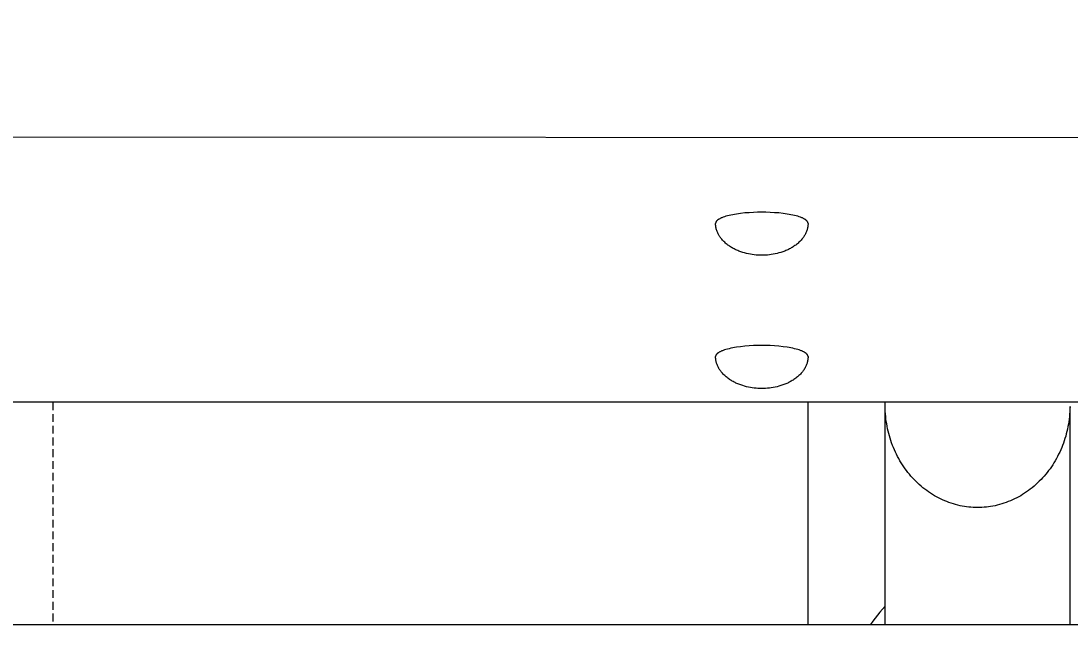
# Model space of a CAD drawing. Header units: millimetres. Extents: x -253 to 4295, y -442 to 2895.
# Drawn here: x -5.3 to 164.8, y 1220.2 to 1321.9 of the extents above; entities that cross this region are included whole.
import ezdxf

# ---------------------------------------------------------------- set-up
doc = ezdxf.new("R2010")
doc.units = ezdxf.units.MM
doc.linetypes.add('HIDDEN', pattern=[1.905, 1.27, -0.635])
for name, color, linetype, lineweight in [('ZANO_R', 7, 'Continuous', 0), ('ZANO_R_przerywana', 7, 'HIDDEN', 0), ('ZANO_W', 1, 'Continuous', 0)]:
    doc.layers.add(name, color=color, linetype=linetype, lineweight=lineweight)
doc.styles.add('Arial', font='arial.ttf')
doc.styles.get("Standard").update_dxf_attribs({"font": 'ARIALUNI.TTF'})
doc.dimstyles.new('pl i ang', dxfattribs={"dimtxt": 50, "dimasz": 50, "dimexe": 1.25, "dimexo": 0.625, "dimgap": 10, "dimtad": 1, "dimtoh": 1, "dimtxsty": 'Standard', "dimcen": 2.5, "dimclrd": 1, "dimclre": 1, "dimclrt": 1, "dimadec": 0, "dimazin": 0, "dimtfac": 1, "dimtmove": 0, "dimatfit": 3, "dimfxl": 1, "dimarcsym": 1})

# ---------------------------------------------------------------- blocks, each defined once
blk = doc.blocks.new('*D399')
at = {"layer": 'ZANO_W', "color": 1, "lineweight": -2}
for p, q in [((120.11, 1399.64), (-161.18, 1399.64)), ((-151.18, 1359.64), (-151.18, 779.64)), ((120.11, 739.64), (-161.18, 739.64))]:
    blk.add_line(p, q, dxfattribs=at)
at = {"layer": 'ZANO_W', "color": 1}
for points in [[(-144.52, 1359.64), (-157.85, 1359.64), (-151.18, 1399.64)], [(-157.85, 779.64), (-144.52, 779.64), (-151.18, 739.64)]]:
    blk.add_solid(points, dxfattribs=at)
at = {"layer": 'ZANO_W', "color": 1, "insert": (-181.61, 1069.64), "char_height": 40, "attachment_point": 5, "rotation": 90, "style": 'Arial'}
blk.add_mtext('660', dxfattribs=at)

msp = doc.modelspace()

# ---------------------------------------------------------------- linework, layer by layer
at = {"layer": 'ZANO_R'}
for p, q in [((1744.83, 1301.96), (-55.17, 1303.1)), ((108.26, 1289.93), (108.17, 1289.89)), ((108.35, 1289.97), (108.26, 1289.93)), ((108.45, 1290.01), (108.35, 1289.97)), ((108.56, 1290.05), (108.45, 1290.01)), ((108.77, 1290.12), (108.56, 1290.05)), ((109.01, 1290.2), (108.77, 1290.12)), ((109.26, 1290.27), (109.01, 1290.2)), ((109.53, 1290.33), (109.26, 1290.27)), ((109.81, 1290.4), (109.53, 1290.33)), ((110.11, 1290.46), (109.81, 1290.4)), ((110.41, 1290.52), (110.11, 1290.46)), ((110.73, 1290.57), (110.41, 1290.52)), ((111.39, 1290.66), (110.73, 1290.57)), ((112.07, 1290.74), (111.39, 1290.66)), ((112.77, 1290.79), (112.07, 1290.74)), ((113.47, 1290.83), (112.77, 1290.79)), ((114.16, 1290.85), (113.47, 1290.83)), ((114.83, 1290.86), (114.16, 1290.85)), ((115.51, 1290.85), (114.83, 1290.86)), ((116.2, 1290.83), (115.51, 1290.85)), ((116.9, 1290.79), (116.2, 1290.83)), ((117.59, 1290.74), (116.9, 1290.79)), ((118.28, 1290.66), (117.59, 1290.74)), ((118.94, 1290.57), (118.28, 1290.66)), ((119.25, 1290.52), (118.94, 1290.57)), ((119.56, 1290.46), (119.25, 1290.52)), ((119.85, 1290.4), (119.56, 1290.46)), ((120.14, 1290.33), (119.85, 1290.4)), ((120.4, 1290.27), (120.14, 1290.33)), ((120.66, 1290.2), (120.4, 1290.27)), ((120.89, 1290.12), (120.66, 1290.2)), ((121.11, 1290.05), (120.89, 1290.12)), ((121.21, 1290.01), (121.11, 1290.05)), ((121.31, 1289.97), (121.21, 1290.01)), ((121.41, 1289.93), (121.31, 1289.97)), ((121.49, 1289.89), (121.41, 1289.93)), ((107.34, 1289.11), (107.33, 1289.1)), ((107.33, 1289.1), (107.33, 1289.09)), ((107.33, 1289.09), (107.33, 1289.08)), ((107.33, 1289.08), (107.33, 1289.07)), ((107.33, 1289.07), (107.33, 1289.06)), ((107.33, 1288.99), (107.33, 1289.06)), ((107.34, 1288.92), (107.33, 1288.99)), ((107.35, 1289.17), (107.34, 1289.16)), ((107.34, 1289.16), (107.34, 1289.15)), ((107.34, 1289.15), (107.34, 1289.14)), ((107.34, 1289.14), (107.34, 1289.13)), ((107.34, 1289.13), (107.34, 1289.12)), ((107.34, 1289.12), (107.34, 1289.11)), ((107.34, 1288.86), (107.34, 1288.92)), ((107.34, 1288.79), (107.34, 1288.86)), ((107.35, 1288.72), (107.34, 1288.79)), ((107.36, 1289.2), (107.35, 1289.19)), ((107.35, 1289.19), (107.35, 1289.18)), ((107.35, 1289.18), (107.35, 1289.17)), ((107.36, 1288.66), (107.35, 1288.72)), ((107.37, 1289.23), (107.36, 1289.22)), ((107.36, 1289.22), (107.36, 1289.21)), ((107.36, 1289.21), (107.36, 1289.2)), ((107.36, 1288.59), (107.36, 1288.66)), ((107.37, 1288.52), (107.36, 1288.59)), ((107.38, 1289.25), (107.37, 1289.24)), ((107.37, 1289.24), (107.37, 1289.23)), ((107.38, 1288.46), (107.37, 1288.52)), ((107.39, 1289.27), (107.38, 1289.26)), ((107.38, 1289.26), (107.38, 1289.25)), ((107.4, 1288.39), (107.38, 1288.46)), ((107.4, 1289.29), (107.39, 1289.28)), ((107.39, 1289.28), (107.39, 1289.27)), ((107.41, 1289.32), (107.4, 1289.3)), ((107.4, 1289.3), (107.4, 1289.29)), ((107.41, 1288.33), (107.4, 1288.39)), ((107.42, 1289.34), (107.41, 1289.33)), ((107.41, 1289.33), (107.41, 1289.32)), ((107.42, 1288.26), (107.41, 1288.33)), ((107.43, 1289.35), (107.42, 1289.34)), ((107.44, 1288.2), (107.42, 1288.26)), ((107.44, 1289.37), (107.43, 1289.35)), ((107.46, 1289.39), (107.44, 1289.37)), ((107.47, 1289.41), (107.46, 1289.39)), ((107.49, 1289.43), (107.47, 1289.41)), ((107.51, 1289.45), (107.49, 1289.43)), ((107.53, 1289.47), (107.51, 1289.45)), ((107.55, 1289.49), (107.53, 1289.47)), ((107.57, 1289.51), (107.55, 1289.49)), ((107.6, 1289.53), (107.57, 1289.51)), ((107.62, 1289.56), (107.6, 1289.53)), ((107.65, 1289.58), (107.62, 1289.56)), ((107.67, 1289.6), (107.65, 1289.58)), ((107.7, 1289.62), (107.67, 1289.6)), ((107.73, 1289.64), (107.7, 1289.62)), ((107.76, 1289.66), (107.73, 1289.64)), ((107.79, 1289.68), (107.76, 1289.66)), ((107.86, 1289.72), (107.79, 1289.68)), ((107.93, 1289.76), (107.86, 1289.72)), ((108.01, 1289.81), (107.93, 1289.76)), ((108.09, 1289.85), (108.01, 1289.81)), ((108.17, 1289.89), (108.09, 1289.85)), ((121.58, 1289.85), (121.49, 1289.89)), ((121.66, 1289.81), (121.58, 1289.85)), ((121.74, 1289.76), (121.66, 1289.81)), ((121.81, 1289.72), (121.74, 1289.76)), ((121.87, 1289.68), (121.81, 1289.72)), ((121.9, 1289.66), (121.87, 1289.68)), ((121.93, 1289.64), (121.9, 1289.66)), ((121.96, 1289.62), (121.93, 1289.64)), ((121.99, 1289.6), (121.96, 1289.62)), ((122.02, 1289.58), (121.99, 1289.6)), ((122.04, 1289.56), (122.02, 1289.58)), ((122.07, 1289.53), (122.04, 1289.56)), ((122.09, 1289.51), (122.07, 1289.53)), ((122.11, 1289.49), (122.09, 1289.51)), ((122.13, 1289.47), (122.11, 1289.49)), ((122.15, 1289.45), (122.13, 1289.47)), ((122.17, 1289.43), (122.15, 1289.45)), ((122.19, 1289.41), (122.17, 1289.43)), ((122.21, 1289.39), (122.19, 1289.41)), ((122.22, 1289.37), (122.21, 1289.39)), ((122.24, 1289.35), (122.22, 1289.37)), ((122.24, 1288.26), (122.23, 1288.2)), ((122.24, 1289.34), (122.24, 1289.35)), ((122.25, 1289.33), (122.24, 1289.34)), ((122.26, 1288.33), (122.24, 1288.26)), ((122.26, 1289.32), (122.25, 1289.33)), ((122.26, 1289.3), (122.26, 1289.32)), ((122.27, 1289.29), (122.26, 1289.3)), ((122.27, 1288.39), (122.26, 1288.33)), ((122.27, 1289.28), (122.27, 1289.29)), ((122.28, 1289.27), (122.27, 1289.28)), ((122.28, 1288.46), (122.27, 1288.39)), ((122.29, 1289.26), (122.28, 1289.27)), ((122.29, 1288.52), (122.28, 1288.46)), ((122.29, 1289.25), (122.29, 1289.26)), ((122.29, 1289.24), (122.29, 1289.25)), ((122.3, 1289.23), (122.29, 1289.24)), ((122.3, 1288.59), (122.29, 1288.52)), ((122.3, 1289.22), (122.3, 1289.23)), ((122.31, 1289.21), (122.3, 1289.22)), ((122.31, 1288.66), (122.3, 1288.59)), ((122.31, 1289.2), (122.31, 1289.21)), ((122.31, 1289.19), (122.31, 1289.2)), ((122.32, 1289.18), (122.31, 1289.19)), ((122.32, 1288.72), (122.31, 1288.66)), ((122.32, 1289.17), (122.32, 1289.18)), ((122.32, 1289.16), (122.32, 1289.17)), ((122.32, 1289.15), (122.32, 1289.16)), ((122.33, 1289.14), (122.32, 1289.15)), ((122.33, 1288.86), (122.32, 1288.79)), ((122.32, 1288.79), (122.32, 1288.72)), ((122.33, 1289.13), (122.33, 1289.14)), ((122.33, 1289.12), (122.33, 1289.13)), ((122.33, 1289.11), (122.33, 1289.12)), ((122.33, 1289.1), (122.33, 1289.11)), ((122.33, 1289.09), (122.33, 1289.1)), ((122.33, 1289.08), (122.33, 1289.09)), ((122.33, 1289.07), (122.33, 1289.08)), ((122.33, 1289.06), (122.33, 1289.07)), ((122.33, 1289.06), (122.33, 1288.99)), ((122.33, 1288.99), (122.33, 1288.92)), ((122.33, 1288.92), (122.33, 1288.86)), ((107.45, 1288.13), (107.44, 1288.2)), ((107.47, 1288.07), (107.45, 1288.13)), ((107.49, 1288), (107.47, 1288.07)), ((107.53, 1287.88), (107.49, 1288)), ((107.58, 1287.75), (107.53, 1287.88)), ((107.63, 1287.63), (107.58, 1287.75)), ((107.68, 1287.5), (107.63, 1287.63)), ((107.74, 1287.38), (107.68, 1287.5)), ((107.8, 1287.26), (107.74, 1287.38)), ((107.87, 1287.14), (107.8, 1287.26)), ((107.94, 1287.03), (107.87, 1287.14)), ((107.98, 1286.96), (107.94, 1287.03)), ((108.03, 1286.88), (107.98, 1286.96)), ((108.08, 1286.81), (108.03, 1286.88)), ((108.13, 1286.74), (108.08, 1286.81)), ((108.18, 1286.68), (108.13, 1286.74)), ((108.23, 1286.61), (108.18, 1286.68)), ((108.33, 1286.47), (108.23, 1286.61)), ((121.44, 1286.61), (121.33, 1286.47)), ((121.49, 1286.68), (121.44, 1286.61)), ((121.54, 1286.74), (121.49, 1286.68)), ((121.59, 1286.81), (121.54, 1286.74)), ((121.64, 1286.88), (121.59, 1286.81)), ((121.68, 1286.96), (121.64, 1286.88)), ((121.73, 1287.03), (121.68, 1286.96)), ((121.8, 1287.14), (121.73, 1287.03)), ((121.87, 1287.26), (121.8, 1287.14)), ((121.93, 1287.38), (121.87, 1287.26)), ((121.99, 1287.5), (121.93, 1287.38)), ((122.04, 1287.63), (121.99, 1287.5)), ((122.09, 1287.75), (122.04, 1287.63)), ((122.13, 1287.88), (122.09, 1287.75)), ((122.18, 1288), (122.13, 1287.88)), ((122.19, 1288.07), (122.18, 1288)), ((122.21, 1288.13), (122.19, 1288.07)), ((122.23, 1288.2), (122.21, 1288.13)), ((108.45, 1286.35), (108.33, 1286.47)), ((108.56, 1286.22), (108.45, 1286.35)), ((108.68, 1286.1), (108.56, 1286.22)), ((108.81, 1285.98), (108.68, 1286.1)), ((108.93, 1285.86), (108.81, 1285.98)), ((109.06, 1285.75), (108.93, 1285.86)), ((109.2, 1285.64), (109.06, 1285.75)), ((109.34, 1285.54), (109.2, 1285.64)), ((109.48, 1285.44), (109.34, 1285.54)), ((109.62, 1285.34), (109.48, 1285.44)), ((109.76, 1285.25), (109.62, 1285.34)), ((109.91, 1285.16), (109.76, 1285.25)), ((110.05, 1285.07), (109.91, 1285.16)), ((110.2, 1284.99), (110.05, 1285.07)), ((110.34, 1284.91), (110.2, 1284.99)), ((110.49, 1284.84), (110.34, 1284.91)), ((110.64, 1284.77), (110.49, 1284.84)), ((119.18, 1284.84), (119.03, 1284.77)), ((119.32, 1284.91), (119.18, 1284.84)), ((119.47, 1284.99), (119.32, 1284.91)), ((119.61, 1285.07), (119.47, 1284.99)), ((119.76, 1285.16), (119.61, 1285.07)), ((119.9, 1285.25), (119.76, 1285.16)), ((120.05, 1285.34), (119.9, 1285.25)), ((120.19, 1285.44), (120.05, 1285.34)), ((120.33, 1285.54), (120.19, 1285.44)), ((120.47, 1285.64), (120.33, 1285.54)), ((120.6, 1285.75), (120.47, 1285.64)), ((120.73, 1285.86), (120.6, 1285.75)), ((120.86, 1285.98), (120.73, 1285.86)), ((120.98, 1286.1), (120.86, 1285.98)), ((121.1, 1286.22), (120.98, 1286.1)), ((121.22, 1286.35), (121.1, 1286.22)), ((121.33, 1286.47), (121.22, 1286.35)), ((110.79, 1284.7), (110.64, 1284.77)), ((110.94, 1284.63), (110.79, 1284.7)), ((111.1, 1284.57), (110.94, 1284.63)), ((111.25, 1284.51), (111.1, 1284.57)), ((111.41, 1284.45), (111.25, 1284.51)), ((111.57, 1284.4), (111.41, 1284.45)), ((111.73, 1284.35), (111.57, 1284.4)), ((112.05, 1284.25), (111.73, 1284.35)), ((112.37, 1284.17), (112.05, 1284.25)), ((112.67, 1284.1), (112.37, 1284.17)), ((112.98, 1284.04), (112.67, 1284.1)), ((113.28, 1283.99), (112.98, 1284.04)), ((113.59, 1283.95), (113.28, 1283.99)), ((113.9, 1283.92), (113.59, 1283.95)), ((114.21, 1283.9), (113.9, 1283.92)), ((114.52, 1283.89), (114.21, 1283.9)), ((114.83, 1283.88), (114.52, 1283.89)), ((115.14, 1283.89), (114.83, 1283.88)), ((115.45, 1283.9), (115.14, 1283.89)), ((115.76, 1283.92), (115.45, 1283.9)), ((116.07, 1283.95), (115.76, 1283.92)), ((116.38, 1283.99), (116.07, 1283.95)), ((116.69, 1284.04), (116.38, 1283.99)), ((116.99, 1284.1), (116.69, 1284.04)), ((117.3, 1284.17), (116.99, 1284.1)), ((117.62, 1284.25), (117.3, 1284.17)), ((117.94, 1284.35), (117.62, 1284.25)), ((118.1, 1284.4), (117.94, 1284.35)), ((118.26, 1284.45), (118.1, 1284.4)), ((118.41, 1284.51), (118.26, 1284.45)), ((118.57, 1284.57), (118.41, 1284.51)), ((118.72, 1284.63), (118.57, 1284.57)), ((118.87, 1284.7), (118.72, 1284.63)), ((119.03, 1284.77), (118.87, 1284.7)), ((107.49, 1267.81), (107.47, 1267.79)), ((107.51, 1267.84), (107.49, 1267.81)), ((107.53, 1267.86), (107.51, 1267.84)), ((107.55, 1267.88), (107.53, 1267.86)), ((107.57, 1267.9), (107.55, 1267.88)), ((107.6, 1267.92), (107.57, 1267.9)), ((107.62, 1267.94), (107.6, 1267.92)), ((107.65, 1267.96), (107.62, 1267.94)), ((107.67, 1267.98), (107.65, 1267.96)), ((107.7, 1268), (107.67, 1267.98)), ((107.73, 1268.02), (107.7, 1268)), ((107.76, 1268.05), (107.73, 1268.02)), ((107.79, 1268.07), (107.76, 1268.05)), ((107.86, 1268.11), (107.79, 1268.07)), ((107.93, 1268.15), (107.86, 1268.11)), ((108.01, 1268.19), (107.93, 1268.15)), ((108.09, 1268.23), (108.01, 1268.19)), ((108.17, 1268.27), (108.09, 1268.23)), ((108.26, 1268.31), (108.17, 1268.27)), ((108.35, 1268.35), (108.26, 1268.31)), ((108.45, 1268.39), (108.35, 1268.35)), ((108.56, 1268.43), (108.45, 1268.39)), ((108.77, 1268.51), (108.56, 1268.43)), ((109.01, 1268.58), (108.77, 1268.51)), ((109.26, 1268.65), (109.01, 1268.58)), ((109.53, 1268.72), (109.26, 1268.65)), ((109.81, 1268.78), (109.53, 1268.72)), ((110.11, 1268.84), (109.81, 1268.78)), ((110.41, 1268.9), (110.11, 1268.84)), ((110.73, 1268.95), (110.41, 1268.9)), ((111.39, 1269.04), (110.73, 1268.95)), ((112.07, 1269.12), (111.39, 1269.04)), ((112.77, 1269.18), (112.07, 1269.12)), ((113.47, 1269.22), (112.77, 1269.18)), ((114.16, 1269.24), (113.47, 1269.22)), ((114.83, 1269.25), (114.16, 1269.24)), ((115.51, 1269.24), (114.83, 1269.25)), ((116.2, 1269.22), (115.51, 1269.24)), ((116.9, 1269.18), (116.2, 1269.22)), ((117.59, 1269.12), (116.9, 1269.18)), ((118.28, 1269.04), (117.59, 1269.12)), ((118.94, 1268.95), (118.28, 1269.04)), ((119.25, 1268.9), (118.94, 1268.95)), ((119.56, 1268.84), (119.25, 1268.9)), ((119.85, 1268.78), (119.56, 1268.84)), ((120.14, 1268.72), (119.85, 1268.78)), ((120.4, 1268.65), (120.14, 1268.72)), ((120.66, 1268.58), (120.4, 1268.65)), ((120.89, 1268.51), (120.66, 1268.58)), ((121.11, 1268.43), (120.89, 1268.51)), ((121.21, 1268.39), (121.11, 1268.43)), ((121.31, 1268.35), (121.21, 1268.39)), ((121.41, 1268.31), (121.31, 1268.35)), ((121.49, 1268.27), (121.41, 1268.31)), ((121.58, 1268.23), (121.49, 1268.27)), ((121.66, 1268.19), (121.58, 1268.23)), ((121.74, 1268.15), (121.66, 1268.19)), ((121.81, 1268.11), (121.74, 1268.15)), ((121.87, 1268.07), (121.81, 1268.11)), ((121.9, 1268.05), (121.87, 1268.07)), ((121.93, 1268.02), (121.9, 1268.05)), ((121.96, 1268), (121.93, 1268.02)), ((121.99, 1267.98), (121.96, 1268)), ((122.02, 1267.96), (121.99, 1267.98)), ((122.04, 1267.94), (122.02, 1267.96)), ((122.07, 1267.92), (122.04, 1267.94)), ((122.09, 1267.9), (122.07, 1267.92)), ((122.11, 1267.88), (122.09, 1267.9)), ((122.13, 1267.86), (122.11, 1267.88)), ((122.15, 1267.84), (122.13, 1267.86)), ((122.17, 1267.81), (122.15, 1267.84)), ((122.19, 1267.79), (122.17, 1267.81)), ((107.34, 1267.49), (107.33, 1267.48)), ((107.33, 1267.48), (107.33, 1267.47)), ((107.33, 1267.47), (107.33, 1267.46)), ((107.33, 1267.46), (107.33, 1267.45)), ((107.33, 1267.45), (107.33, 1267.44)), ((107.33, 1267.38), (107.33, 1267.44)), ((107.34, 1267.31), (107.33, 1267.38)), ((107.35, 1267.56), (107.34, 1267.55)), ((107.34, 1267.55), (107.34, 1267.53)), ((107.34, 1267.53), (107.34, 1267.52)), ((107.34, 1267.52), (107.34, 1267.51)), ((107.34, 1267.51), (107.34, 1267.5)), ((107.34, 1267.5), (107.34, 1267.49)), ((107.34, 1267.24), (107.34, 1267.31)), ((107.34, 1267.17), (107.34, 1267.24)), ((107.35, 1267.11), (107.34, 1267.17)), ((107.36, 1267.59), (107.35, 1267.58)), ((107.35, 1267.58), (107.35, 1267.57)), ((107.35, 1267.57), (107.35, 1267.56)), ((107.36, 1267.04), (107.35, 1267.11)), ((107.37, 1267.62), (107.36, 1267.61)), ((107.36, 1267.61), (107.36, 1267.6)), ((107.36, 1267.6), (107.36, 1267.59)), ((107.36, 1266.97), (107.36, 1267.04)), ((107.37, 1266.91), (107.36, 1266.97)), ((107.38, 1267.64), (107.37, 1267.63)), ((107.37, 1267.63), (107.37, 1267.62)), ((107.38, 1266.84), (107.37, 1266.91)), ((107.39, 1267.66), (107.38, 1267.65)), ((107.38, 1267.65), (107.38, 1267.64)), ((107.4, 1266.78), (107.38, 1266.84)), ((107.4, 1267.68), (107.39, 1267.67)), ((107.39, 1267.67), (107.39, 1267.66)), ((107.41, 1267.7), (107.4, 1267.69)), ((107.4, 1267.69), (107.4, 1267.68)), ((107.41, 1266.71), (107.4, 1266.78)), ((107.42, 1267.72), (107.41, 1267.71)), ((107.41, 1267.71), (107.41, 1267.7)), ((107.42, 1266.65), (107.41, 1266.71)), ((107.43, 1267.73), (107.42, 1267.72)), ((107.44, 1266.58), (107.42, 1266.65)), ((107.44, 1267.75), (107.43, 1267.73)), ((107.46, 1267.77), (107.44, 1267.75)), ((107.45, 1266.52), (107.44, 1266.58)), ((107.47, 1266.45), (107.45, 1266.52)), ((107.47, 1267.79), (107.46, 1267.77)), ((107.49, 1266.39), (107.47, 1266.45)), ((107.53, 1266.26), (107.49, 1266.39)), ((107.58, 1266.14), (107.53, 1266.26)), ((107.63, 1266.01), (107.58, 1266.14)), ((122.09, 1266.14), (122.04, 1266.01)), ((122.13, 1266.26), (122.09, 1266.14)), ((122.18, 1266.39), (122.13, 1266.26)), ((122.19, 1266.45), (122.18, 1266.39)), ((122.21, 1267.77), (122.19, 1267.79)), ((122.21, 1266.52), (122.19, 1266.45)), ((122.22, 1267.75), (122.21, 1267.77)), ((122.23, 1266.58), (122.21, 1266.52)), ((122.24, 1267.73), (122.22, 1267.75)), ((122.24, 1266.65), (122.23, 1266.58)), ((122.24, 1267.72), (122.24, 1267.73)), ((122.25, 1267.71), (122.24, 1267.72)), ((122.26, 1266.71), (122.24, 1266.65)), ((122.26, 1267.7), (122.25, 1267.71)), ((122.26, 1267.69), (122.26, 1267.7)), ((122.27, 1267.68), (122.26, 1267.69)), ((122.27, 1266.78), (122.26, 1266.71)), ((122.27, 1267.67), (122.27, 1267.68)), ((122.28, 1267.66), (122.27, 1267.67)), ((122.28, 1266.84), (122.27, 1266.78)), ((122.29, 1267.65), (122.28, 1267.66)), ((122.29, 1266.91), (122.28, 1266.84)), ((122.29, 1267.64), (122.29, 1267.65)), ((122.29, 1267.63), (122.29, 1267.64)), ((122.3, 1267.62), (122.29, 1267.63)), ((122.3, 1266.97), (122.29, 1266.91)), ((122.3, 1267.61), (122.3, 1267.62)), ((122.31, 1267.6), (122.3, 1267.61)), ((122.31, 1267.04), (122.3, 1266.97)), ((122.31, 1267.59), (122.31, 1267.6)), ((122.31, 1267.58), (122.31, 1267.59)), ((122.32, 1267.57), (122.31, 1267.58)), ((122.32, 1267.11), (122.31, 1267.04)), ((122.32, 1267.56), (122.32, 1267.57)), ((122.32, 1267.55), (122.32, 1267.56)), ((122.32, 1267.53), (122.32, 1267.55)), ((122.33, 1267.52), (122.32, 1267.53)), ((122.33, 1267.24), (122.32, 1267.17)), ((122.32, 1267.17), (122.32, 1267.11)), ((122.33, 1267.51), (122.33, 1267.52)), ((122.33, 1267.5), (122.33, 1267.51)), ((122.33, 1267.49), (122.33, 1267.5)), ((122.33, 1267.48), (122.33, 1267.49)), ((122.33, 1267.47), (122.33, 1267.48)), ((122.33, 1267.46), (122.33, 1267.47)), ((122.33, 1267.45), (122.33, 1267.46)), ((122.33, 1267.44), (122.33, 1267.45)), ((122.33, 1267.44), (122.33, 1267.38)), ((122.33, 1267.38), (122.33, 1267.31)), ((122.33, 1267.31), (122.33, 1267.24)), ((107.68, 1265.89), (107.63, 1266.01)), ((107.74, 1265.77), (107.68, 1265.89)), ((107.8, 1265.65), (107.74, 1265.77)), ((107.87, 1265.53), (107.8, 1265.65)), ((107.94, 1265.41), (107.87, 1265.53)), ((107.98, 1265.34), (107.94, 1265.41)), ((108.03, 1265.27), (107.98, 1265.34)), ((108.08, 1265.2), (108.03, 1265.27)), ((108.13, 1265.13), (108.08, 1265.2)), ((108.18, 1265.06), (108.13, 1265.13)), ((108.23, 1264.99), (108.18, 1265.06)), ((108.33, 1264.86), (108.23, 1264.99)), ((108.45, 1264.73), (108.33, 1264.86)), ((108.56, 1264.6), (108.45, 1264.73)), ((108.68, 1264.48), (108.56, 1264.6)), ((108.81, 1264.36), (108.68, 1264.48)), ((120.98, 1264.48), (120.86, 1264.36)), ((121.1, 1264.6), (120.98, 1264.48)), ((121.22, 1264.73), (121.1, 1264.6)), ((121.33, 1264.86), (121.22, 1264.73)), ((121.44, 1264.99), (121.33, 1264.86)), ((121.49, 1265.06), (121.44, 1264.99)), ((121.54, 1265.13), (121.49, 1265.06)), ((121.59, 1265.2), (121.54, 1265.13)), ((121.64, 1265.27), (121.59, 1265.2)), ((121.68, 1265.34), (121.64, 1265.27)), ((121.73, 1265.41), (121.68, 1265.34)), ((121.8, 1265.53), (121.73, 1265.41)), ((121.87, 1265.65), (121.8, 1265.53)), ((121.93, 1265.77), (121.87, 1265.65)), ((121.99, 1265.89), (121.93, 1265.77)), ((122.04, 1266.01), (121.99, 1265.89)), ((108.93, 1264.25), (108.81, 1264.36)), ((109.06, 1264.14), (108.93, 1264.25)), ((109.2, 1264.03), (109.06, 1264.14)), ((109.34, 1263.92), (109.2, 1264.03)), ((109.48, 1263.82), (109.34, 1263.92)), ((109.62, 1263.72), (109.48, 1263.82)), ((109.76, 1263.63), (109.62, 1263.72)), ((109.91, 1263.54), (109.76, 1263.63)), ((110.05, 1263.46), (109.91, 1263.54)), ((110.2, 1263.38), (110.05, 1263.46)), ((110.34, 1263.3), (110.2, 1263.38)), ((110.49, 1263.22), (110.34, 1263.3)), ((110.64, 1263.15), (110.49, 1263.22)), ((110.79, 1263.08), (110.64, 1263.15)), ((110.94, 1263.02), (110.79, 1263.08)), ((111.1, 1262.95), (110.94, 1263.02)), ((111.25, 1262.89), (111.1, 1262.95)), ((111.41, 1262.84), (111.25, 1262.89)), ((111.57, 1262.78), (111.41, 1262.84)), ((111.73, 1262.73), (111.57, 1262.78)), ((112.05, 1262.64), (111.73, 1262.73)), ((117.94, 1262.73), (117.62, 1262.64)), ((118.1, 1262.78), (117.94, 1262.73)), ((118.26, 1262.84), (118.1, 1262.78)), ((118.41, 1262.89), (118.26, 1262.84)), ((118.57, 1262.95), (118.41, 1262.89)), ((118.72, 1263.02), (118.57, 1262.95)), ((118.87, 1263.08), (118.72, 1263.02)), ((119.03, 1263.15), (118.87, 1263.08)), ((119.18, 1263.22), (119.03, 1263.15)), ((119.32, 1263.3), (119.18, 1263.22)), ((119.47, 1263.38), (119.32, 1263.3)), ((119.61, 1263.46), (119.47, 1263.38)), ((119.76, 1263.54), (119.61, 1263.46)), ((119.9, 1263.63), (119.76, 1263.54)), ((120.05, 1263.72), (119.9, 1263.63)), ((120.19, 1263.82), (120.05, 1263.72)), ((120.33, 1263.92), (120.19, 1263.82)), ((120.47, 1264.03), (120.33, 1263.92)), ((120.6, 1264.14), (120.47, 1264.03)), ((120.73, 1264.25), (120.6, 1264.14)), ((120.86, 1264.36), (120.73, 1264.25)), ((112.37, 1262.55), (112.05, 1262.64)), ((112.67, 1262.49), (112.37, 1262.55)), ((112.98, 1262.43), (112.67, 1262.49)), ((113.28, 1262.38), (112.98, 1262.43)), ((113.59, 1262.34), (113.28, 1262.38)), ((113.9, 1262.31), (113.59, 1262.34)), ((114.21, 1262.28), (113.9, 1262.31)), ((114.52, 1262.27), (114.21, 1262.28)), ((114.83, 1262.27), (114.52, 1262.27)), ((115.14, 1262.27), (114.83, 1262.27)), ((115.45, 1262.28), (115.14, 1262.27)), ((115.76, 1262.31), (115.45, 1262.28)), ((116.07, 1262.34), (115.76, 1262.31)), ((116.38, 1262.38), (116.07, 1262.34)), ((116.69, 1262.43), (116.38, 1262.38)), ((116.99, 1262.49), (116.69, 1262.43)), ((117.3, 1262.55), (116.99, 1262.49)), ((117.62, 1262.64), (117.3, 1262.55)), ((1734.83, 1260.02), (-45.17, 1260.02)), ((122.33, 1223.97), (122.33, 1260.02)), ((134.83, 1223.97), (134.83, 1260.02)), ((134.84, 1258.94), (134.83, 1259.34)), ((134.83, 1223.97), (134.83, 1259.34)), ((164.83, 1259.34), (164.82, 1258.93)), ((164.83, 1223.97), (164.83, 1259.34)), ((134.86, 1258.53), (134.84, 1258.94)), ((134.89, 1258.13), (134.86, 1258.53)), ((134.93, 1257.73), (134.89, 1258.13)), ((134.97, 1257.33), (134.93, 1257.73)), ((164.74, 1257.7), (164.69, 1257.29)), ((164.77, 1258.11), (164.74, 1257.7)), ((164.8, 1258.52), (164.77, 1258.11)), ((164.82, 1258.93), (164.8, 1258.52)), ((135.03, 1256.93), (134.97, 1257.33)), ((135.09, 1256.53), (135.03, 1256.93)), ((135.16, 1256.14), (135.09, 1256.53)), ((135.24, 1255.74), (135.16, 1256.14)), ((164.49, 1256.07), (164.41, 1255.68)), ((164.57, 1256.47), (164.49, 1256.07)), ((164.63, 1256.88), (164.57, 1256.47)), ((164.69, 1257.29), (164.63, 1256.88)), ((135.33, 1255.35), (135.24, 1255.74)), ((135.42, 1254.96), (135.33, 1255.35)), ((135.53, 1254.57), (135.42, 1254.96)), ((135.64, 1254.18), (135.53, 1254.57)), ((164.13, 1254.54), (164.01, 1254.16)), ((164.23, 1254.92), (164.13, 1254.54)), ((164.33, 1255.3), (164.23, 1254.92)), ((164.41, 1255.68), (164.33, 1255.3)), ((135.77, 1253.8), (135.64, 1254.18)), ((135.9, 1253.42), (135.77, 1253.8)), ((136.04, 1253.04), (135.9, 1253.42)), ((136.19, 1252.68), (136.04, 1253.04)), ((136.34, 1252.31), (136.19, 1252.68)), ((163.48, 1252.67), (163.32, 1252.31)), ((163.63, 1253.04), (163.48, 1252.67)), ((163.76, 1253.41), (163.63, 1253.04)), ((163.89, 1253.79), (163.76, 1253.41)), ((164.01, 1254.16), (163.89, 1253.79)), ((136.5, 1251.95), (136.34, 1252.31)), ((136.68, 1251.59), (136.5, 1251.95)), ((136.86, 1251.24), (136.68, 1251.59)), ((137.04, 1250.89), (136.86, 1251.24)), ((137.24, 1250.54), (137.04, 1250.89)), ((162.62, 1250.89), (162.43, 1250.54)), ((162.81, 1251.24), (162.62, 1250.89)), ((162.99, 1251.59), (162.81, 1251.24)), ((163.16, 1251.95), (162.99, 1251.59)), ((163.32, 1252.31), (163.16, 1251.95)), ((137.44, 1250.2), (137.24, 1250.54)), ((137.65, 1249.88), (137.44, 1250.2)), ((137.86, 1249.56), (137.65, 1249.88)), ((138.08, 1249.25), (137.86, 1249.56)), ((138.3, 1248.94), (138.08, 1249.25)), ((161.59, 1249.25), (161.36, 1248.94)), ((161.81, 1249.56), (161.59, 1249.25)), ((162.02, 1249.88), (161.81, 1249.56)), ((162.22, 1250.2), (162.02, 1249.88)), ((162.43, 1250.54), (162.22, 1250.2)), ((138.54, 1248.64), (138.3, 1248.94)), ((138.77, 1248.34), (138.54, 1248.64)), ((139.02, 1248.05), (138.77, 1248.34)), ((139.28, 1247.76), (139.02, 1248.05)), ((139.54, 1247.48), (139.28, 1247.76)), ((139.81, 1247.2), (139.54, 1247.48)), ((160.13, 1247.48), (159.85, 1247.2)), ((160.39, 1247.76), (160.13, 1247.48)), ((160.64, 1248.05), (160.39, 1247.76)), ((160.89, 1248.34), (160.64, 1248.05)), ((161.13, 1248.64), (160.89, 1248.34)), ((161.36, 1248.94), (161.13, 1248.64)), ((140.09, 1246.93), (139.81, 1247.2)), ((140.38, 1246.67), (140.09, 1246.93)), ((140.67, 1246.41), (140.38, 1246.67)), ((140.97, 1246.16), (140.67, 1246.41)), ((141.27, 1245.92), (140.97, 1246.16)), ((141.59, 1245.69), (141.27, 1245.92)), ((141.89, 1245.47), (141.59, 1245.69)), ((158.08, 1245.69), (157.78, 1245.47)), ((158.39, 1245.92), (158.08, 1245.69)), ((158.7, 1246.16), (158.39, 1245.92)), ((159, 1246.41), (158.7, 1246.16)), ((159.29, 1246.67), (159, 1246.41)), ((159.57, 1246.93), (159.29, 1246.67)), ((159.85, 1247.2), (159.57, 1246.93)), ((142.2, 1245.27), (141.89, 1245.47)), ((142.51, 1245.07), (142.2, 1245.27)), ((142.83, 1244.87), (142.51, 1245.07)), ((143.16, 1244.69), (142.83, 1244.87)), ((143.48, 1244.52), (143.16, 1244.69)), ((143.82, 1244.35), (143.48, 1244.52)), ((144.15, 1244.19), (143.82, 1244.35)), ((144.5, 1244.04), (144.15, 1244.19)), ((144.85, 1243.9), (144.5, 1244.04)), ((155.17, 1244.04), (154.82, 1243.9)), ((155.51, 1244.19), (155.17, 1244.04)), ((155.85, 1244.35), (155.51, 1244.19)), ((156.18, 1244.52), (155.85, 1244.35)), ((156.51, 1244.69), (156.18, 1244.52)), ((156.83, 1244.87), (156.51, 1244.69)), ((157.15, 1245.07), (156.83, 1244.87)), ((157.47, 1245.27), (157.15, 1245.07)), ((157.78, 1245.47), (157.47, 1245.27)), ((145.2, 1243.77), (144.85, 1243.9)), ((145.55, 1243.65), (145.2, 1243.77)), ((145.91, 1243.53), (145.55, 1243.65)), ((146.27, 1243.43), (145.91, 1243.53)), ((146.63, 1243.34), (146.27, 1243.43)), ((147, 1243.25), (146.63, 1243.34)), ((147.35, 1243.19), (147, 1243.25)), ((147.7, 1243.12), (147.35, 1243.19)), ((148.05, 1243.07), (147.7, 1243.12)), ((148.41, 1243.03), (148.05, 1243.07)), ((148.76, 1243), (148.41, 1243.03)), ((149.12, 1242.98), (148.76, 1243)), ((149.48, 1242.96), (149.12, 1242.98)), ((149.83, 1242.96), (149.48, 1242.96)), ((150.19, 1242.96), (149.83, 1242.96)), ((150.55, 1242.98), (150.19, 1242.96)), ((150.9, 1243), (150.55, 1242.98)), ((151.26, 1243.03), (150.9, 1243)), ((151.61, 1243.07), (151.26, 1243.03)), ((151.96, 1243.12), (151.61, 1243.07)), ((152.32, 1243.19), (151.96, 1243.12)), ((152.67, 1243.25), (152.32, 1243.19)), ((153.03, 1243.34), (152.67, 1243.25)), ((153.39, 1243.43), (153.03, 1243.34)), ((153.76, 1243.53), (153.39, 1243.43)), ((154.11, 1243.65), (153.76, 1243.53)), ((154.47, 1243.77), (154.11, 1243.65)), ((154.82, 1243.9), (154.47, 1243.77)), ((133.59, 1225.5), (133.21, 1225)), ((133.99, 1225.99), (133.59, 1225.5)), ((134.4, 1226.47), (133.99, 1225.99)), ((134.83, 1226.93), (134.4, 1226.47)), ((-45.17, 1223.97), (1734.83, 1223.97)), ((132.84, 1224.49), (132.48, 1223.97)), ((133.21, 1225), (132.84, 1224.49))]:
    msp.add_line(p, q, dxfattribs=at)
at = {"layer": 'ZANO_R_przerywana'}
msp.add_line((-0.17, 1260.02), (-0.17, 1223.97), dxfattribs=at)

# ---------------------------------------------------------------- dimensions: what is measured, and where the dimension line sits
at = {"layer": 'ZANO_W'}
dim = msp.add_linear_dim(base=(-151.18, 739.64), p1=(130.11, 1399.64), p2=(130.11, 739.64), angle=90, dimstyle='pl i ang', override={"dimtxt": 40, "dimasz": 40, "dimexe": 10, "dimexo": 10, "dimtoh": 0, "dimdec": 0, "dimtxsty": 'Arial', "dimtdec": 0, "dimtmove": 1}, dxfattribs=at)
dim.commit()
dim.dimension.update_dxf_attribs({"geometry": '*D399', "text_midpoint": (-181.61, 1069.64)})

doc.saveas('drawing.dxf')
